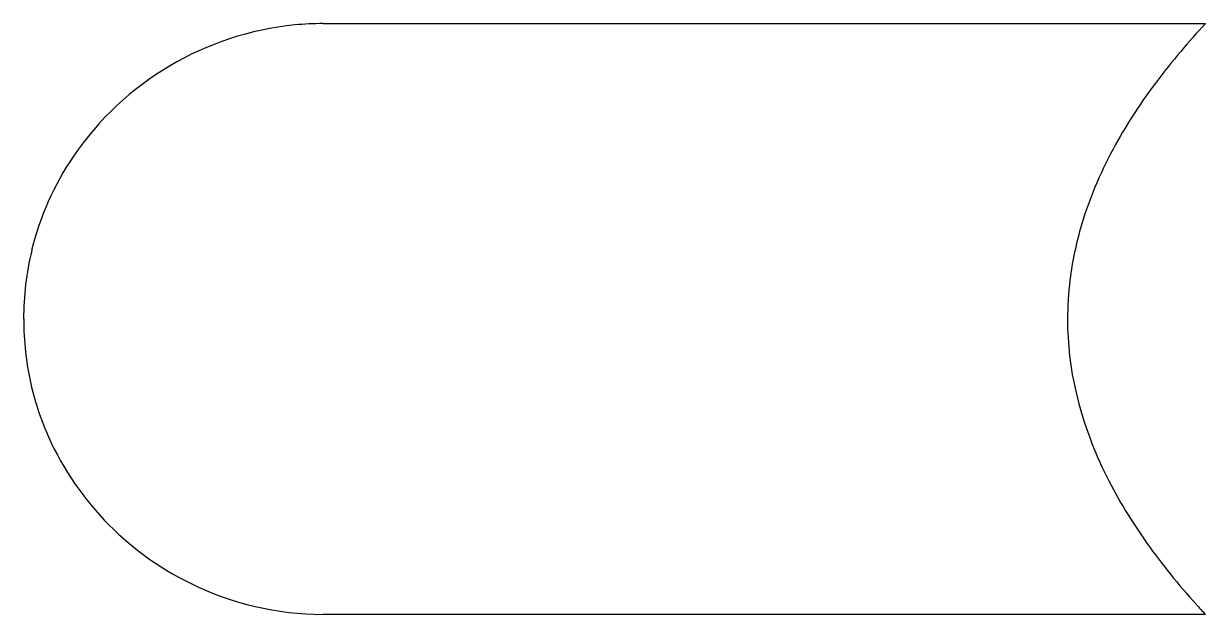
# Model space of a CAD drawing. Extents: x 0.5 to 16.4, y -4.5 to 3.4.
import ezdxf

# ---------------------------------------------------------------- set-up
doc = ezdxf.new("R2010")
doc.units = 0
doc.layers.add('DEFAULT_255_2_778', color=255, linetype='CONTINUOUS')

msp = doc.modelspace()

# ---------------------------------------------------------------- linework, layer by layer
at = {"layer": 'DEFAULT_255_2_778'}
for p, q in [((4.551, 3.44), (16.404, 3.44)), ((16.404, -4.498), (4.551, -4.498))]:
    msp.add_line(p, q, dxfattribs=at)
for centre, radius, start, end in [((4.574, -0.646), 4.087, 95.627, 145.7068), ((4.551, -0.522), 3.962, 90.0026, 95.4661), ((23.854, -3.521), 10.195, 136.9442, 139.7431), ((22.851, -2.674), 8.882, 139.7321, 143.208), ((21.932, -1.986), 7.735, 143.2112, 146.8005), ((21.121, -1.457), 6.766, 146.7917, 151.0839), ((20.352, -1.034), 5.889, 151.068, 156.531), ((4.401, -0.518), 3.872, 145.8331, 166.4319), ((19.66, -0.735), 5.135, 156.5186, 163.3499), ((19.095, -0.567), 4.545, 163.3315, 172.8967), ((4.452, -0.525), 3.923, 166.5054, 180.0648), ((18.833, -0.53), 4.28, 172.9565, 179.99), ((4.508, -0.53), 3.978, 179.9818, 186.4), ((18.905, -0.524), 4.353, 180.0659, 193.1915), ((4.389, -0.545), 3.859, 186.3816, 202.605), ((19.398, -0.412), 4.858, 193.1553, 200.6223), ((4.539, -0.458), 4.031, 202.9296, 243.991), ((20.02, -0.179), 5.523, 200.6106, 206.4928), ((20.748, 0.182), 6.335, 206.4814, 211.2739), ((21.562, 0.676), 7.287, 211.2667, 215.3591), ((22.467, 1.318), 8.397, 215.354, 218.9377), ((23.461, 2.12), 9.674, 218.9328, 222.0772), ((4.558, -0.467), 4.031, 243.6962, 269.9018), ((24.175, 2.755), 10.63, 222.0446, 223.0289)]:
    msp.add_arc(centre, radius, start, end, dxfattribs=at)

doc.saveas('drawing.dxf')
